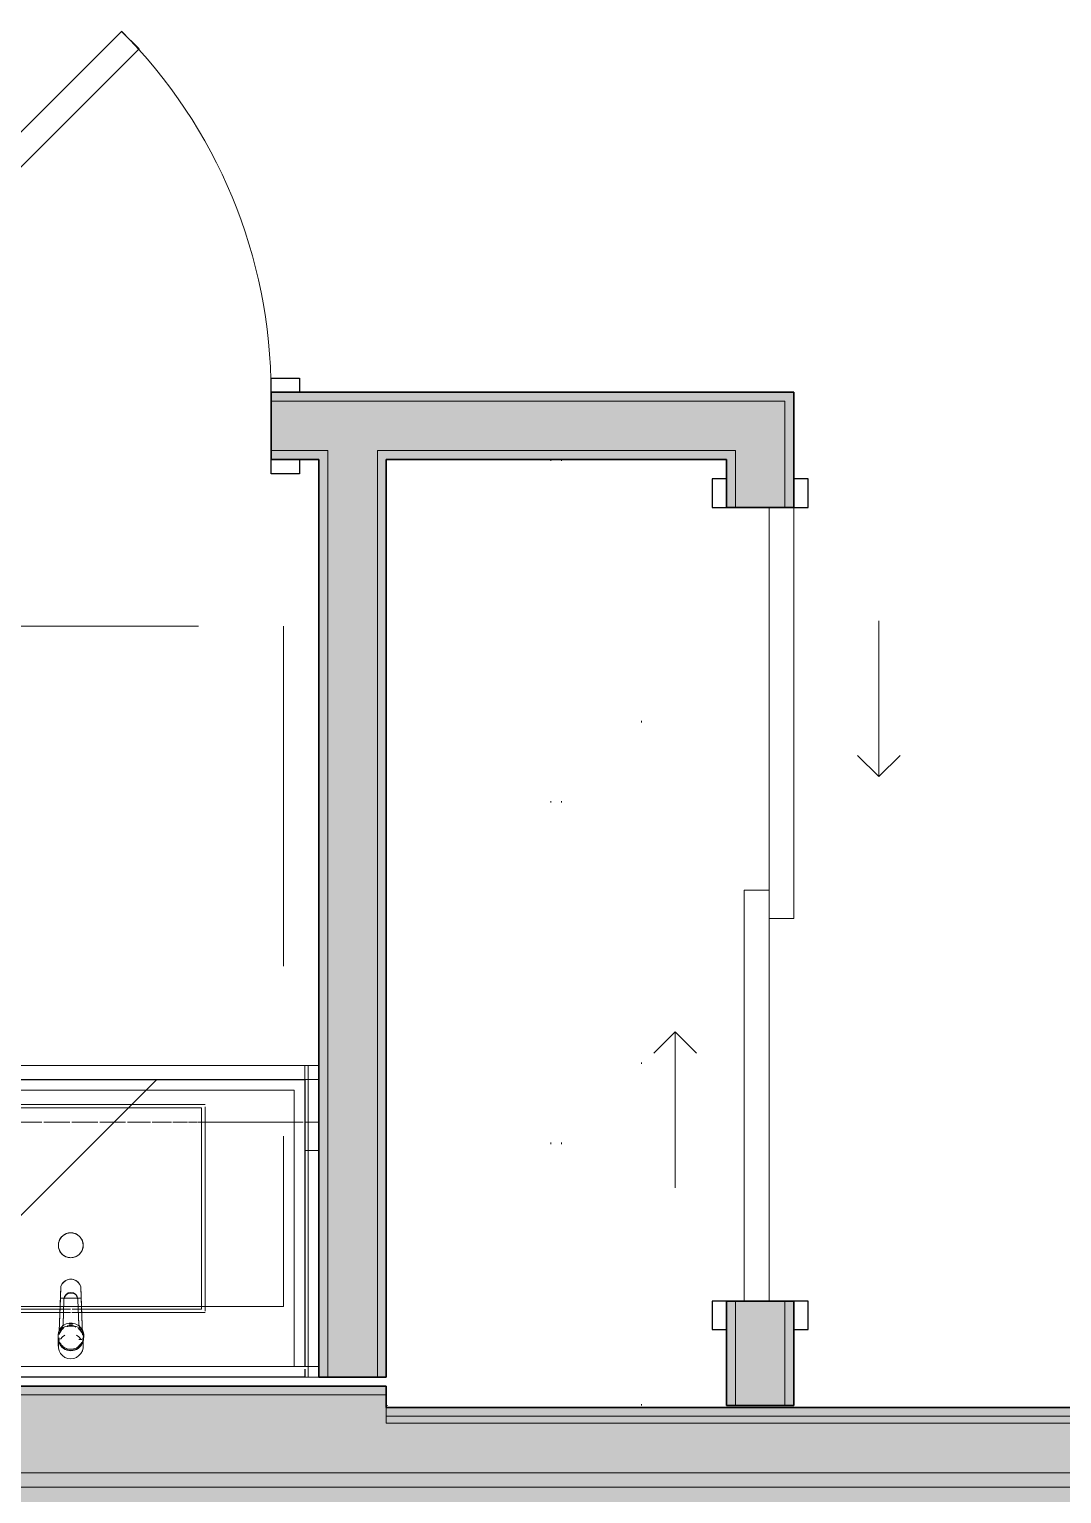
# Model space of a CAD drawing. Header units: inches. Extents: x 6 to 8416, y -388 to 6104.
# Drawn here: x 7740.7 to 7813.6, y 828.8 to 932.2 of the extents above; entities that cross this region are included whole.
import ezdxf

# ---------------------------------------------------------------- set-up
doc = ezdxf.new("R2010")
doc.units = ezdxf.units.IN
doc.header["$MEASUREMENT"] = 0
for name, pattern in [('Dash 1_16_', [48, 24, -24]), ('Dot 1_16_', [24, 0, -24]), ('Hidden 1_16_', [36, 24, -12]), ('Hidden 3_16_', [13.5, 9, -4.5])]:
    doc.linetypes.add(name, pattern=pattern)
for name, color, linetype, lineweight in [('A-DOOR', 31, 'Continuous', 18), ('A-DOOR-FRAM', 31, 'Continuous', 25), ('A-GENM', 13, 'Continuous', 18), ('A-ROOM', 32, 'Continuous', 13), ('A-WALL', 113, 'Continuous', 25), ('A-WALL-PATT', 111, 'Continuous', 35), ('I-WALL', 2, 'Continuous', 25), ('P-SANR-FIXT', 6, 'Continuous', 18), ('Q-CASE', 31, 'Continuous', 18)]:
    doc.layers.add(name, color=color, linetype=linetype, lineweight=lineweight)
pattern_1 = [(225, (3618.613, 837.06), (16.97056, -16.97056), [])]

# ---------------------------------------------------------------- blocks, each defined once
blk = doc.blocks.new('z Nested-Lav Basin-Rectangular - Rectangular-V150-LEVEL 3 - PLAN Copy 1 Copy 1')
at = {"layer": 'P-SANR-FIXT', "lineweight": 9}
for p, q in [((-9.47, 7.39), (-0.76, 7.39)), ((-9.47, 7.28), (-9.47, -7.14)), ((-0.54, 7.39), (-0.77, 7.39)), ((-0.76, 7.39), (-0.53, 7.39)), ((-0.07, 7.39), (-0.54, 7.39)), ((-0.53, 7.39), (-0.07, 7.39)), ((0.03, 7.39), (0.51, 7.39)), ((0.51, 7.39), (0.03, 7.39)), ((0.51, 7.39), (0.76, 7.39)), ((0.77, 7.39), (0.51, 7.39)), ((0.76, 7.39), (9.47, 7.39)), ((9.47, -7.14), (9.47, 7.28)), ((-9.22, -7.05), (-9.22, 7.14)), ((-9.22, 7.14), (-0.75, 7.14)), ((-0.76, 7.14), (-0.53, 7.14)), ((-0.75, 7.14), (-0.53, 7.14)), ((-0.53, 7.14), (-0.11, 7.14)), ((-0.53, 7.14), (-0.11, 7.14)), ((0.03, 7.14), (0.5, 7.14)), ((0.03, 7.14), (0.5, 7.14)), ((0.5, 7.14), (0.75, 7.14)), ((0.5, 7.14), (0.76, 7.14)), ((0.75, 7.14), (9.22, 7.14)), ((9.22, 7.14), (9.22, -7.05)), ((9.22, -7.05), (-9.22, -7.05)), ((4, -7.05), (2.05, -7.05)), ((9.47, -7.3), (-9.47, -7.3)), ((9.23, -7.3), (9.47, -7.3))]:
    blk.add_line(p, q, dxfattribs=at)
at = {"layer": 'P-SANR-FIXT', "lineweight": 9, "flags": 128}
for points in [[(-0.77, 7.39), (-2.11, 7.39), (-4.11, 7.39), (-5.9, 7.39), (-7.4, 7.39), (-8.53, 7.39), (-9.23, 7.39), (-9.47, 7.39)], [(4.11, 7.39), (2.11, 7.39), (0.77, 7.39)], [(9.47, 7.39), (9.23, 7.39), (8.53, 7.39), (7.4, 7.39), (5.9, 7.39), (4.11, 7.39)], [(-9.22, 7.14), (-8.99, 7.14), (-8.31, 7.14), (-7.21, 7.14), (-5.75, 7.14), (-4, 7.14), (-2.05, 7.14), (-0.76, 7.14)], [(0.76, 7.14), (2.05, 7.14), (4, 7.14), (5.75, 7.14), (7.21, 7.14), (8.31, 7.14), (8.99, 7.14), (9.22, 7.14)], [(2.05, -7.05), (0, -7.05), (-2.05, -7.05), (-4, -7.05), (-5.75, -7.05), (-7.21, -7.05), (-8.31, -7.05), (-8.99, -7.05), (-9.22, -7.05)], [(7.21, -7.05), (5.75, -7.05), (4, -7.05)], [(9.22, -7.05), (8.99, -7.05), (8.31, -7.05), (7.21, -7.05)], [(-9.47, -7.3), (-9.23, -7.3), (-8.53, -7.3), (-7.4, -7.3), (-5.9, -7.3), (-4.11, -7.3), (-2.11, -7.3), (0, -7.3), (2.11, -7.3)], [(2.11, -7.3), (4.11, -7.3), (5.9, -7.3), (7.4, -7.3), (8.53, -7.3), (9.23, -7.3)]]:
    blk.add_lwpolyline(points, dxfattribs=at)
at = {"layer": 'P-SANR-FIXT'}
blk.add_circle((0, 2.64), 0.875, dxfattribs=at)
at = {"layer": 'P-SANR-FIXT', "lineweight": 9}
for points in [[(-0.88, 2.64), (-0.88, 2.74), (-0.84, 2.94), (-0.68, 3.21), (-0.45, 3.41), (-0.15, 3.52), (0.16, 3.52), (0.45, 3.41), (0.68, 3.21), (0.84, 2.94), (0.87, 2.74), (0.87, 2.64)], [(-0.67, 3.2), (-0.74, 3.12), (-0.79, 3.03), (-0.82, 2.94)], [(-0.44, 3.39), (-0.53, 3.34), (-0.6, 3.28), (-0.67, 3.2)], [(-0.15, 3.5), (-0.25, 3.48), (-0.35, 3.45), (-0.44, 3.39)], [(0.15, 3.5), (0.05, 3.52), (-0.05, 3.52), (-0.15, 3.5)], [(0.44, 3.39), (0.35, 3.45), (0.25, 3.48), (0.15, 3.5)], [(0.67, 3.2), (0.61, 3.28), (0.53, 3.34), (0.44, 3.39)], [(0.82, 2.94), (0.79, 3.03), (0.74, 3.12), (0.67, 3.2)], [(-0.88, 2.64), (-0.88, 2.53), (-0.86, 2.43), (-0.82, 2.34)], [(0.87, 2.64), (0.87, 2.53), (0.84, 2.33), (0.68, 2.06), (0.45, 1.86), (0.16, 1.76), (-0.15, 1.76), (-0.45, 1.86), (-0.68, 2.06), (-0.84, 2.33), (-0.88, 2.53), (-0.88, 2.64)], [(-0.82, 2.94), (-0.86, 2.84), (-0.88, 2.74), (-0.88, 2.64)], [(-0.82, 2.34), (-0.79, 2.24), (-0.74, 2.15), (-0.67, 2.07)], [(-0.67, 2.07), (-0.6, 2), (-0.53, 1.93), (-0.44, 1.88)], [(0.44, 1.88), (0.53, 1.93), (0.61, 2), (0.67, 2.07)], [(0.67, 2.07), (0.74, 2.15), (0.79, 2.24), (0.82, 2.34)], [(0.87, 2.64), (0.87, 2.74), (0.86, 2.84), (0.82, 2.94)], [(0.82, 2.34), (0.86, 2.43), (0.87, 2.53), (0.87, 2.64)], [(-0.44, 1.88), (-0.35, 1.83), (-0.25, 1.79), (-0.15, 1.77)], [(-0.15, 1.77), (-0.05, 1.76), (0.05, 1.76), (0.15, 1.77)], [(0.15, 1.77), (0.25, 1.79), (0.35, 1.83), (0.44, 1.88)]]:
    blk.add_open_spline(points, degree=3, dxfattribs=at)
blk = doc.blocks.new('z Nested-Faucet-BA-Sngl Handle - Faucet-V146-LEVEL 3 - PLAN Copy 1 Copy 1')
at = {"layer": 'P-SANR-FIXT'}
for p, q in [((-0.89, 1.2), (-0.9, 1.06)), ((-0.9, 1.06), (-0.9, 0.91)), ((-0.9, 1.06), (-0.9, 0.99)), ((-0.88, 1.63), (-0.88, 1.07)), ((-0.84, 1.3), (-0.84, 1.15)), ((-0.84, 1.15), (-0.84, 1.06)), ((-0.84, 1.06), (-0.83, 1.06)), ((-0.83, 1.06), (-0.84, 1.06)), ((-0.77, 1.15), (-0.57, 1.15)), ((-0.59, 1.72), (-0.73, 1.57)), ((0.58, 0.97), (0.72, 1.13)), ((0.84, 1.23), (0.83, 1.15)), ((0.83, 1.03), (0.83, 1.21)), ((0.84, 1.23), (0.85, 1.23)), ((0.85, 1.23), (0.84, 1.23)), ((0.85, 1.3), (0.85, 1.23)), ((0.85, 1.23), (0.85, 1.3)), ((0.88, 1.07), (0.88, 1.63)), ((0.9, 1.06), (0.89, 1.2)), ((0.9, 0.91), (0.9, 1.06)), ((0.9, 0.99), (0.9, 1.06)), ((-0.91, 0.85), (-0.91, 0.81)), ((-0.82, 0.81), (-0.7, -2.58)), ((-0.73, -1.77), (-0.82, 0.81)), ((-0.57, 0.13), (-0.5, -1.66)), ((-0.57, 0.09), (-0.57, 0.13)), ((-0.5, -1.66), (-0.57, 0.09)), ((-0.12, 0.06), (-0.12, 0.02)), ((-0.12, 0.02), (-0.11, 0.02)), ((-0.12, 0.02), (-0.11, 0.02)), ((-0.11, 0.02), (-0.1, 0.02)), ((-0.11, 0.02), (-0.1, 0.02)), ((-0.1, 0.02), (-0.08, 0.02)), ((-0.1, 0.02), (-0.08, 0.02)), ((-0.08, 0.02), (-0.06, 0.02)), ((-0.08, 0.02), (-0.06, 0.02)), ((-0.06, 0.02), (-0.03, 0.02)), ((-0.06, 0.02), (-0.03, 0.02)), ((-0.03, 0.02), (0, 0.02)), ((-0.03, 0.02), (0, 0.02)), ((0, 0.02), (0.03, 0.02)), ((0, 0.02), (0.03, 0.02)), ((0.03, 0.02), (0.06, 0.02)), ((0.03, 0.02), (0.06, 0.02)), ((0.06, 0.02), (0.08, 0.02)), ((0.06, 0.02), (0.08, 0.02)), ((0.08, 0.02), (0.1, 0.02)), ((0.08, 0.02), (0.1, 0.02)), ((0.1, 0.02), (0.11, 0.02)), ((0.1, 0.02), (0.11, 0.02)), ((0.11, 0.02), (0.12, 0.02)), ((0.11, 0.02), (0.12, 0.02)), ((0.12, 0.02), (0.12, 0.06)), ((0.41, 0.84), (0.58, 0.97)), ((0.48, -1.66), (0.54, 0.12)), ((0.54, 0.08), (0.48, -1.66)), ((0.54, 0.08), (0.54, 0.12)), ((0.61, 0.23), (0.61, 0.27)), ((0.7, -2.59), (0.81, 0.59)), ((0.81, 0.59), (0.73, -1.77)), ((0.89, 0.93), (0.89, 0.97)), ((-0.7, -2.58), (-0.73, -1.77)), ((-0.73, -1.77), (0.73, -1.77)), ((0.73, -1.77), (0.7, -2.59)), ((-0.63, -2.74), (-0.7, -2.58)), ((-0.53, -2.87), (-0.63, -2.74)), ((0.63, -2.75), (0.53, -2.88)), ((0.7, -2.59), (0.63, -2.75))]:
    blk.add_line(p, q, dxfattribs=at)
at = {"layer": 'P-SANR-FIXT', "flags": 128}
for points in [[(0, 2.51), (-0.21, 2.49), (-0.41, 2.41), (-0.58, 2.29), (-0.72, 2.13), (-0.82, 1.94), (-0.87, 1.73), (-0.87, 1.52), (-0.83, 1.34)], [(0.83, 1.34), (0.87, 1.52), (0.87, 1.73), (0.82, 1.94), (0.72, 2.13), (0.58, 2.29), (0.41, 2.41), (0.21, 2.49), (0, 2.51)], [(-0.74, 0.38), (-0.84, 0.57), (-0.9, 0.79), (-0.9, 1.02), (-0.85, 1.24), (-0.75, 1.44), (-0.6, 1.61), (-0.42, 1.74), (-0.22, 1.82), (0, 1.84)], [(-0.73, 1.57), (-0.83, 1.39), (-0.89, 1.2)], [(-0.72, 1.13), (-0.58, 0.97), (-0.41, 0.84)], [(0, 1.93), (-0.21, 1.9), (-0.41, 1.83), (-0.59, 1.72)], [(0.89, 1.2), (0.83, 1.39), (0.73, 1.57), (0.59, 1.72), (0.41, 1.83), (0.21, 1.9), (0, 1.93)], [(0, 1.84), (0.22, 1.82), (0.42, 1.74), (0.6, 1.61), (0.75, 1.44), (0.85, 1.24), (0.9, 1.02), (0.9, 0.79), (0.84, 0.57), (0.74, 0.38)], [(0, 0.19), (-0.38, 0.24), (-0.74, 0.38)], [(0.74, 0.38), (0.38, 0.24), (0, 0.19)], [(-0.7, -2.58), (-0.62, -2.75), (-0.51, -2.9), (-0.36, -3.01), (-0.19, -3.08), (0, -3.1), (0.18, -3.08), (0.35, -3.01), (0.5, -2.9), (0.62, -2.76), (0.7, -2.59)], [(0.53, -2.88), (0.4, -2.99), (0.25, -3.06), (0.08, -3.1), (-0.09, -3.1), (-0.25, -3.06), (-0.4, -2.98), (-0.53, -2.87)]]:
    blk.add_lwpolyline(points, dxfattribs=at)
at = {"layer": 'P-SANR-FIXT'}
for centre, major_axis, ratio, start_param, end_param in [((0.25, 0.85), (1.17, 0), 0.981627, 2.665692, 3.178986), ((0, 1.07), (0.878, 0), 0.992546, 1.570796, 2.827433), ((0, 1.07), (-0.878, 0), 0.992546, 4.712389, 5.969026), ((0.01, 0.97), (0.888, 0), 0.981627, 0.933909, 2.665692), ((0.01, 0.93), (0.888, 0), 0.981627, 2.170897, 2.418294), ((0, 1.07), (0.878, 0), 0.992546, 0.314159, 1.570796), ((0, 1.07), (0.878, 0), 0.992546, 0.314159, 1.570796), ((0.01, 0.98), (0.879, 0), 0.981627, 0.042013, 0.933909), ((0.01, 0.94), (0.879, 0), 0.981627, 0.710935, 0.933909), ((0.01, 0.94), (0.879, 0), 0.981627, 0.487961, 0.710935), ((0, 1.07), (0.878, 0), 0.992546, 6.230844, 6.449596), ((0.25, 0.81), (1.17, 0), 0.981627, 2.964137, 3.178986), ((-0.32, 0.83), (0.591, 0), 0.981627, 3.178986, 3.714688), ((-0.32, 0.79), (0.591, 0), 0.981627, 3.178986, 3.714688), ((0, 1.06), (0.904, 0), 0.992546, 3.217646, 3.715894), ((0.57, 1.39), (1.65, 0), 0.981627, 3.714688, 3.860385), ((0.57, 1.35), (1.65, 0), 0.981627, 3.714688, 3.787537), ((0, 1.07), (0.878, 0), 0.992546, 3.551058, 4.075712), ((0, 1.07), (0.878, 0), 0.992546, 3.551058, 4.075712), ((0.57, 1.35), (1.65, 0), 0.981627, 3.787537, 3.860385), ((0, 1.06), (0.904, 0), 0.992546, 3.750335, 4.060308), ((0, 0.89), (0.904, 0), 0.992546, 3.752746, 4.180072), ((-1.05, 0), (0.5, 0), 0.981627, 0.402972, 0.718792), ((-1.05, -0.04), (0.5, 0), 0.981627, 0.258592, 0.718792), ((-1.05, 0), (0.5, 0), 0.981627, 0.258592, 0.402972), ((0, 0.89), (0.904, 0), 0.992546, 4.232568, 4.712389), ((0, 1.07), (0.878, 0), 0.992546, 4.304525, 4.702797), ((0, 1.07), (0.878, 0), 0.992546, 4.304525, 4.702797), ((0, 1.06), (0.904, 0), 0.992546, 4.44211, 4.712389), ((0, 1.06), (-0.904, 0), 0.992546, 1.570796, 1.844377), ((0, 0.89), (0.904, 0), 0.992546, 4.712389, 5.19221), ((0, 1.07), (0.878, 0), 0.992546, 4.721981, 5.021918), ((0, 1.07), (0.878, 0), 0.992546, 4.721981, 5.021918), ((0, 1.06), (0.904, 0), 0.992546, 5.210637, 5.708884), ((0, 0.89), (0.904, 0), 0.992546, 5.234976, 5.672032), ((0, 1.07), (0.878, 0), 0.992546, 5.340708, 5.969026), ((0, 1.07), (0.878, 0), 0.992546, 5.340708, 5.969026), ((1.19, -0.13), (0.689, 0), 0.981627, 2.584339, 2.826182), ((1.19, -0.09), (0.689, 0), 0.981627, 2.708663, 2.826182), ((1.19, -0.09), (0.689, 0), 0.981627, 2.584339, 2.708663), ((0.06, 0.86), (0.817, 0), 0.981627, 5.452534, 5.996826), ((0.06, 0.82), (0.817, 0), 0.981627, 5.452534, 5.633965), ((0.06, 0.82), (0.817, 0), 0.981627, 5.633965, 5.815395), ((0, 1.06), (0.904, 0), 0.992546, 5.760739, 5.987105), ((0.06, 0.82), (0.817, 0), 0.981627, 5.815395, 5.996826), ((-0.31, 0.97), (1.2, 0), 0.981627, 5.996826, 6.325199), ((-0.31, 0.93), (1.2, 0), 0.981627, 5.996826, 6.161012), ((-0.31, 0.93), (-1.2, 0), 0.981627, 3.01942, 3.141593), ((-0.31, 0.93), (1.2, 0), 0.981627, 0, 0.042013), ((-0.01, -1.65), (0.488, 0), 0.981627, 3.17816, 6.248991), ((-0.01, -1.69), (0.488, 0), 0.981627, 3.17816, 6.248991)]:
    blk.add_ellipse(centre, major_axis=major_axis, ratio=ratio, start_param=start_param, end_param=end_param, dxfattribs=at)
for points in [[(-0.12, 0.06), (-0.12, 0.06), (-0.12, 0.06), (-0.12, 0.06)], [(-0.11, 0.06), (-0.11, 0.06), (-0.11, 0.06), (-0.11, 0.06), (-0.12, 0.06)], [(-0.12, 0.06), (-0.11, 0.06), (-0.11, 0.05), (-0.11, 0.05)], [(-0.12, 0.06), (-0.12, 0.06), (-0.12, 0.06), (-0.12, 0.06)], [(-0.09, 0.07), (-0.1, 0.07), (-0.1, 0.07), (-0.11, 0.06)], [(-0.11, 0.05), (-0.1, 0.05), (-0.1, 0.05), (-0.09, 0.05)], [(-0.07, 0.07), (-0.08, 0.07), (-0.09, 0.07), (-0.09, 0.07)], [(-0.09, 0.05), (-0.09, 0.05), (-0.08, 0.05), (-0.07, 0.04)], [(-0.05, 0.07), (-0.06, 0.07), (-0.07, 0.07), (-0.07, 0.07)], [(-0.07, 0.04), (-0.07, 0.04), (-0.06, 0.04), (-0.05, 0.04)], [(-0.03, 0.07), (-0.04, 0.07), (-0.04, 0.07), (-0.05, 0.07)], [(-0.05, 0.04), (-0.05, 0.04), (-0.04, 0.04), (-0.03, 0.04), (-0.03, 0.04)], [(0, 0.07), (-0.01, 0.07), (-0.02, 0.07), (-0.03, 0.07)], [(-0.03, 0.04), (-0.02, 0.04), (-0.01, 0.04), (0, 0.04)], [(0.03, 0.07), (0.02, 0.07), (0.01, 0.07), (0, 0.07)], [(0, 0.04), (0.01, 0.04), (0.02, 0.04), (0.03, 0.04)], [(0.05, 0.07), (0.05, 0.07), (0.04, 0.07), (0.03, 0.07), (0.03, 0.07)], [(0.03, 0.04), (0.04, 0.04), (0.04, 0.04), (0.05, 0.04)], [(0.07, 0.07), (0.07, 0.07), (0.06, 0.07), (0.05, 0.07)], [(0.05, 0.04), (0.06, 0.04), (0.07, 0.04), (0.07, 0.04)], [(0.09, 0.07), (0.09, 0.07), (0.08, 0.07), (0.07, 0.07)], [(0.07, 0.04), (0.08, 0.05), (0.09, 0.05), (0.09, 0.05)], [(0.11, 0.06), (0.1, 0.07), (0.1, 0.07), (0.09, 0.07)], [(0.09, 0.05), (0.1, 0.05), (0.1, 0.05), (0.11, 0.05)], [(0.11, 0.05), (0.11, 0.05), (0.11, 0.05), (0.11, 0.06), (0.12, 0.06)], [(0.12, 0.06), (0.11, 0.06), (0.11, 0.06), (0.11, 0.06)], [(0.12, 0.06), (0.12, 0.06), (0.12, 0.06), (0.12, 0.06)], [(0.12, 0.06), (0.12, 0.06), (0.12, 0.06), (0.12, 0.06)]]:
    blk.add_open_spline(points, degree=3, dxfattribs=at)
blk = doc.blocks.new('z Nested-Clearance-Plumbing-AM - Clearance-1978450-LEVEL 3 - PLAN Copy 1 Copy 1')
at = {"layer": 'A-GENM', "linetype": 'Hidden 1_16_', "lineweight": 9}
for p, q in [((-15, -48), (-15, 0)), ((-15, 0), (-0.75, 0)), ((-0.75, 0), (-0.52, 0)), ((-0.52, 0), (0.49, 0)), ((0.49, 0), (0.75, 0)), ((0.75, 0), (15, 0)), ((15, 0), (15, -48)), ((15, -48), (-15, -48))]:
    blk.add_line(p, q, dxfattribs=at)
blk = doc.blocks.new('Unit-Single-Flush-ICC ADA-AM - 36_ x 84_-NR _U-BA _ BATH_-V125-LEVEL 3 - PLAN Copy 1 Copy 1')
at = {"layer": 'A-DOOR'}
for p, q in [((16.76, -1.14), (-8.69, -26.59)), ((16.76, -1.14), (18, -2.38)), ((18, -2.38), (-7.46, -27.83)), ((-8.69, -26.59), (-7.46, -27.83))]:
    blk.add_line(p, q, dxfattribs=at)
at = {"layer": 'A-DOOR', "lineweight": 9}
blk.add_arc((18, -2.38), 36, 180, 225, dxfattribs=at)
at = {"layer": 'A-DOOR-FRAM'}
for p, q in [((-20, 2.38), (-20, 3.38)), ((-20, 3.38), (-18, 3.38)), ((-18, 3.38), (-18, 2.38)), ((18, 2.38), (18, 3.38)), ((18, 3.38), (20, 3.38)), ((20, 3.38), (20, 2.38)), ((-18, 2.38), (-20, 2.38)), ((20, 2.38), (18, 2.38)), ((-20, -2.38), (-18, -2.38)), ((-20, -3.37), (-20, -2.38)), ((-18, -2.38), (-18, -3.37)), ((18, -2.38), (20, -2.38)), ((18, -3.37), (18, -2.38)), ((20, -2.38), (20, -3.37)), ((-18, -3.37), (-20, -3.37)), ((20, -3.37), (18, -3.37))]:
    blk.add_line(p, q, dxfattribs=at)
at = {"layer": 'A-DOOR-FRAM', "lineweight": 18}
for p, q in [((-20, 3.38), (-18, 3.38)), ((-20, 3.38), (-20, 2.38)), ((-18, 3.38), (-18, 2.38)), ((18, 3.38), (20, 3.38)), ((18, 3.38), (18, 2.38)), ((20, 3.38), (20, 2.38)), ((-18, 2.38), (-20, 2.38)), ((20, 2.38), (18, 2.38)), ((-20, -3.37), (-20, -2.38)), ((-20, -2.38), (-18, -2.38)), ((-18, -3.37), (-18, -2.38)), ((18, -3.37), (18, -2.38)), ((18, -2.38), (20, -2.38)), ((20, -3.37), (20, -2.38)), ((-18, -3.37), (-20, -3.37)), ((20, -3.37), (18, -3.37))]:
    blk.add_line(p, q, dxfattribs=at)
blk = doc.blocks.new('CW Closet Shelf-AM - CW Closet Shelf-AM-5476564-LEVEL 3 - PLAN Copy 1 Copy 1')
at = {"layer": 'Q-CASE', "linetype": 'Dot 1_16_', "lineweight": 9}
for p, q in [((34.11, 42), (-32.64, 42)), ((-32.64, 42), (-32.64, 24)), ((34.11, 24), (34.11, 42)), ((-32.64, 36.37), (34.11, 36.37)), ((-32.64, 35.62), (34.11, 35.62)), ((-32.64, 24), (34.11, 24))]:
    blk.add_line(p, q, dxfattribs=at)
blk = doc.blocks.new('GM BA Vanity-Single - Lav Cab _ Apron-ICC ADA-AM - 33_ Sink Cab_End Panel - Forward-V179-LEVEL 3 - PLAN Copy 1 Copy 1')
at = {"layer": 'A-GENM'}
for p, q in [((0.75, 0), (0, 0)), ((0, 0), (0, -16)), ((0, -0.75), (0, 0)), ((0, 0), (0.75, 0)), ((35.25, 0), (0, 0)), ((0, 0), (0, -0.75)), ((0, -0.75), (0, 0)), ((0, 0), (0.75, 0)), ((0.75, 0), (0, 0)), ((0, 0), (0, -0.75)), ((0, 0), (0.75, 0)), ((0, -0.75), (0, 0)), ((0, -16), (0, -0.75)), ((0, -0.75), (35.25, -0.75)), ((0.75, -0.75), (0, -0.75)), ((0, -0.75), (0, -16)), ((0, -16), (0, -0.75)), ((0.75, -16), (0.75, 0)), ((0.75, 0), (0.75, -0.75)), ((0.75, 0), (35.25, 0)), ((35.25, 0), (0.75, 0)), ((0.75, 0), (35.25, 0)), ((0.75, -0.75), (0.75, -16)), ((35.25, -0.75), (0.75, -0.75)), ((35.25, -0.75), (35.25, 0)), ((35.25, 0), (35.25, -0.75)), ((35.25, -0.75), (35.25, 0)), ((35.25, 0), (35.25, -0.75)), ((35.25, -22), (35.25, -0.75)), ((35.25, -0.75), (35.25, -1.66)), ((35.25, -2.6), (35.25, -22)), ((8.28, -4.81), (16.75, -4.81)), ((8.28, -19), (8.28, -4.81)), ((16.75, -4.81), (8.28, -4.81)), ((8.28, -4.81), (8.28, -19)), ((16.75, -4.81), (16.97, -4.81)), ((16.97, -4.81), (16.75, -4.81)), ((16.97, -4.81), (17.39, -4.81)), ((17.39, -4.81), (16.97, -4.81)), ((17.53, -4.81), (18, -4.81)), ((18, -4.81), (17.53, -4.81)), ((18, -4.81), (18.25, -4.81)), ((18.25, -4.81), (18, -4.81)), ((18.25, -4.81), (26.72, -4.81)), ((26.72, -4.81), (18.25, -4.81)), ((26.72, -4.81), (26.72, -19)), ((26.72, -19), (26.72, -4.81)), ((0, -16), (0, -22)), ((0, -22), (0, -16)), ((0, -16), (0, -22)), ((0, -22), (0, -16)), ((0.75, -22), (0.75, -16)), ((0.75, -16), (0.75, -22)), ((26.72, -19), (8.28, -19)), ((8.28, -19), (26.72, -19)), ((0, -22), (0.75, -22)), ((0.75, -22), (0, -22)), ((0, -22), (0.75, -22)), ((0.75, -22), (0, -22)), ((0.75, -22), (1, -22)), ((1, -22), (0.75, -22)), ((1, -22), (35.25, -22)), ((35.25, -22), (1, -22))]:
    blk.add_line(p, q, dxfattribs=at)
blk = doc.blocks.new('GM Outlet Zone-AM - GM Outlet Zone-AM-V181-LEVEL 3 - PLAN Copy 1 Copy 1')
at = {"layer": 'A-GENM', "linetype": 'Dash 1_16_', "lineweight": 9}
for p, q in [((-3, 0), (3, 0)), ((3, 0), (-3, 0)), ((-3, -0.75), (-3, 0)), ((-3, 0), (-3, -1)), ((-3, -1), (-3, -0.75)), ((-3, -1), (3, -1)), ((3, -1), (-3, -1)), ((3, 0), (3, -0.75)), ((3, 0), (3, -1)), ((3, -0.75), (3, -1))]:
    blk.add_line(p, q, dxfattribs=at)
blk = doc.blocks.new('Unit-Double-Sliding-Flush-ICC ADA-AM - 56_ x 84_-FG-NR __U-S2 _ SLIDING CLOSET_-5466156-LEVEL 3 - PLAN Copy 1 Copy 1')
at = {"layer": 'A-DOOR', "lineweight": 9}
for p, q in [((-10.5, 14.875), (-9, 13.375)), ((-20, 13.375), (-9, 13.375)), ((-9, 13.375), (-10.5, 11.875)), ((1, 7.375), (-28, 7.375)), ((-28, 7.375), (-28, 5.625)), ((1, 7.375), (1, 5.625)), ((-28, 5.625), (-1, 5.625)), ((-1, 5.625), (1, 5.625)), ((1, 5.625), (-1, 5.625)), ((-1, 3.875), (-1, 5.625)), ((28, 5.625), (1, 5.625)), ((28, 3.875), (28, 5.625)), ((-1, 3.875), (28, 3.875)), ((9, -1), (10.5, 0.5)), ((10.5, -2.5), (9, -1)), ((20, -1), (9, -1))]:
    blk.add_line(p, q, dxfattribs=at)
at = {"layer": 'A-DOOR'}
for p, q in [((1, 7.375), (-28, 7.375)), ((-28, 7.375), (-28, 5.625)), ((1, 5.625), (1, 7.375)), ((-28, 5.625), (1, 5.625)), ((28, 5.625), (-1, 5.625)), ((-1, 5.625), (-1, 3.875)), ((28, 3.875), (28, 5.625)), ((-1, 3.875), (28, 3.875))]:
    blk.add_line(p, q, dxfattribs=at)
at = {"layer": 'A-DOOR-FRAM'}
for p, q in [((-28, 8.375), (-30, 8.375)), ((-30, 8.375), (-30, 7.375)), ((-28, 7.375), (-28, 8.375)), ((30, 8.375), (28, 8.375)), ((28, 8.375), (28, 7.375)), ((30, 7.375), (30, 8.375)), ((-30, 7.375), (-28, 7.375)), ((28, 7.375), (30, 7.375)), ((-28, 2.625), (-30, 2.625)), ((-30, 2.625), (-30, 1.625)), ((-28, 1.625), (-28, 2.625)), ((30, 2.625), (28, 2.625)), ((28, 2.625), (28, 1.625)), ((30, 1.625), (30, 2.625)), ((-30, 1.625), (-28, 1.625)), ((28, 1.625), (30, 1.625))]:
    blk.add_line(p, q, dxfattribs=at)
at = {"layer": 'A-DOOR-FRAM', "lineweight": 18}
for p, q in [((-28, 8.375), (-30, 8.375)), ((-30, 8.375), (-30, 7.375)), ((-28, 8.375), (-28, 7.375)), ((30, 8.375), (28, 8.375)), ((28, 8.375), (28, 7.375)), ((30, 8.375), (30, 7.375)), ((-30, 7.375), (-28, 7.375)), ((28, 7.375), (30, 7.375)), ((-28, 2.625), (-30, 2.625)), ((-30, 2.625), (-30, 1.625)), ((-28, 2.625), (-28, 1.625)), ((30, 2.625), (28, 2.625)), ((28, 2.625), (28, 1.625)), ((30, 2.625), (30, 1.625)), ((-30, 1.625), (-28, 1.625)), ((28, 1.625), (30, 1.625))]:
    blk.add_line(p, q, dxfattribs=at)
blk = doc.blocks.new('CW BA Var LW - Double Doors _ Apron - AM - W x H x 21_ D - 5 1_2_ Apron-V1304-LEVEL 3 - PLAN Copy 1 Copy 1')
at = {"layer": 'Q-CASE', "lineweight": 9}
h = blk.add_hatch(dxfattribs=at)
h.set_pattern_fill('FP_100', color=256, style=0, pattern_type=2)
h.set_pattern_definition(pattern_1)
h.paths.add_polyline_path([(17.99, 0), (-14.26, 0), (-14.26, -21), (18.74, -21), (18.74, 0)])
h.paths.add_polyline_path([(17.99, -0.75), (17.99, -20.25), (-13.51, -20.25), (-13.51, -0.75), (12.51, -0.75)])
h = blk.add_hatch(dxfattribs=at)
h.set_pattern_fill('FP_100', color=256, style=0, pattern_type=2)
h.set_pattern_definition(pattern_1)
h.paths.add_polyline_path([(3.07, -0.75), (-13.51, -0.75), (-13.51, -20.25), (17.99, -20.25), (17.99, -0.75), (3.12, -0.75)])
for p, q in [((-14.26, 0), (-14.26, -0.58)), ((-14.26, -0.58), (-14.26, 0)), ((-14.26, 0), (18.74, 0)), ((18.74, 0), (-14.26, 0)), ((18.74, 0), (18.74, -0.71)), ((18.74, -0.71), (18.74, 0)), ((-14.26, 0), (-14.26, -0.58)), ((-14.26, -0.58), (-14.26, 0)), ((-14.26, 0), (18.74, 0)), ((18.74, 0), (-14.26, 0)), ((-14.26, -0.75), (-14.26, -16)), ((-14.26, -16), (-14.26, -0.75)), ((-14.26, -0.75), (-14.26, -16)), ((-14.26, -16), (-14.26, -0.75)), ((-13.51, -0.75), (17.99, -0.75)), ((-13.51, -20.25), (-13.51, -0.75)), ((17.99, -0.75), (-13.51, -0.75)), ((-13.51, -0.75), (-13.51, -20.25)), ((17.99, -0.75), (17.99, -1.66)), ((17.99, -1.57), (17.99, -0.75)), ((18.74, 0), (18.74, -0.71)), ((18.74, -0.71), (18.74, 0)), ((18.74, -0.75), (18.74, -1.66)), ((18.74, -1.57), (18.74, -0.75)), ((18.74, -0.75), (18.74, -1.57)), ((18.74, -1.57), (18.74, -0.75)), ((17.99, -2.6), (17.99, -20.25)), ((17.99, -20.25), (17.99, -2.69)), ((18.74, -2.6), (18.74, -21)), ((18.74, -21), (18.74, -2.69)), ((18.74, -2.69), (18.74, -18)), ((18.74, -18), (18.74, -2.69)), ((-14.26, -16), (-14.26, -21)), ((-14.26, -21), (-14.26, -16)), ((-14.26, -16), (-14.26, -18)), ((-14.26, -18), (-14.26, -16)), ((-7.21, -18), (-14.15, -18)), ((-7.21, -18), (-14.15, -18)), ((-6.98, -18), (-7.21, -18)), ((-6.98, -18), (-7.21, -18)), ((-6.75, -18), (-6.96, -18)), ((-6.75, -18), (-6.96, -18)), ((-6.07, -18), (-6.7, -18)), ((-6.07, -18), (-6.7, -18)), ((-4.97, -18), (-5.99, -18)), ((-4.97, -18), (-5.99, -18)), ((-3.51, -18), (-4.87, -18)), ((-3.51, -18), (-4.87, -18)), ((-1.76, -18), (-3.39, -18)), ((-1.76, -18), (-3.39, -18)), ((0.19, -18), (-1.62, -18)), ((0.19, -18), (-1.62, -18)), ((2.16, -18), (0.34, -18)), ((2.16, -18), (0.34, -18)), ((4.14, -18), (2.31, -18)), ((4.14, -18), (2.31, -18)), ((6.1, -18), (4.29, -18)), ((6.1, -18), (4.29, -18)), ((7.86, -18), (6.24, -18)), ((7.86, -18), (6.24, -18)), ((9.34, -18), (7.99, -18)), ((9.34, -18), (7.99, -18)), ((10.47, -18), (9.45, -18)), ((10.47, -18), (9.45, -18)), ((11.18, -18), (10.54, -18)), ((11.18, -18), (10.54, -18)), ((11.44, -18), (11.23, -18)), ((11.44, -18), (11.23, -18)), ((11.68, -18), (11.46, -18)), ((11.68, -18), (11.46, -18)), ((17.99, -18), (11.68, -18)), ((17.99, -18), (11.68, -18)), ((18.63, -18), (18, -18)), ((18.63, -18), (18, -18)), ((17.99, -20.25), (-13.51, -20.25)), ((-13.51, -20.25), (17.99, -20.25)), ((18.74, -21), (-14.26, -21)), ((18.74, -21), (-14.26, -21)), ((-14.26, -21), (18.74, -21))]:
    blk.add_line(p, q, dxfattribs=at)
at = {"layer": 'Q-CASE', "linetype": 'Hidden 3_16_', "lineweight": 9}
for p, q in [((-14.26, 0), (-14.26, -0.58)), ((-14.26, -0.58), (-14.26, 0)), ((-14.26, 0), (18.74, 0)), ((18.74, 0), (-14.26, 0)), ((18.74, 0), (18.74, -0.71)), ((18.74, -0.71), (18.74, 0)), ((-14.26, -0.75), (-14.26, -16)), ((-14.26, -16), (-14.26, -0.75)), ((-13.51, -0.75), (17.99, -0.75)), ((-13.51, -20.25), (-13.51, -0.75)), ((17.99, -0.75), (-13.51, -0.75)), ((-13.51, -0.75), (-13.51, -20.25)), ((17.99, -0.75), (17.99, -1.57)), ((17.99, -1.57), (17.99, -0.75)), ((18.74, -0.75), (18.74, -1.57)), ((18.74, -1.57), (18.74, -0.75)), ((17.99, -2.69), (17.99, -20.25)), ((17.99, -20.25), (17.99, -2.69)), ((18.74, -2.69), (18.74, -21)), ((18.74, -18), (18.74, -2.69)), ((-14.26, -16), (-14.26, -18)), ((-14.26, -21), (-14.26, -16)), ((-14.26, -18), (-14.26, -21)), ((-7.21, -18), (-14.15, -18)), ((-7.21, -18), (-14.15, -18)), ((-6.98, -18), (-7.21, -18)), ((-6.98, -18), (-7.21, -18)), ((-6.75, -18), (-6.96, -18)), ((-6.75, -18), (-6.96, -18)), ((-6.07, -18), (-6.7, -18)), ((-6.07, -18), (-6.7, -18)), ((-4.97, -18), (-5.99, -18)), ((-4.97, -18), (-5.99, -18)), ((-3.51, -18), (-4.87, -18)), ((-3.51, -18), (-4.87, -18)), ((-1.76, -18), (-3.39, -18)), ((-1.76, -18), (-3.39, -18)), ((0.19, -18), (-1.62, -18)), ((0.19, -18), (-1.62, -18)), ((2.16, -18), (0.34, -18)), ((2.16, -18), (0.34, -18)), ((4.14, -18), (2.31, -18)), ((4.14, -18), (2.31, -18)), ((6.1, -18), (4.29, -18)), ((6.1, -18), (4.29, -18)), ((7.86, -18), (6.24, -18)), ((7.86, -18), (6.24, -18)), ((9.34, -18), (7.99, -18)), ((9.34, -18), (7.99, -18)), ((10.47, -18), (9.45, -18)), ((10.47, -18), (9.45, -18)), ((11.18, -18), (10.54, -18)), ((11.18, -18), (10.54, -18)), ((11.44, -18), (11.23, -18)), ((11.44, -18), (11.23, -18)), ((11.68, -18), (11.46, -18)), ((11.68, -18), (11.46, -18)), ((17.99, -18), (11.68, -18)), ((17.99, -18), (11.68, -18)), ((18.63, -18), (18, -18)), ((18.63, -18), (18, -18)), ((18.74, -21), (18.74, -18)), ((17.99, -20.25), (-13.51, -20.25)), ((-13.51, -20.25), (17.99, -20.25)), ((18.74, -21), (-14.26, -21)), ((18.74, -21), (-14.26, -21))]:
    blk.add_line(p, q, dxfattribs=at)
at = {"layer": 'Q-CASE', "lineweight": 25}
for p, q in [((-14.26, -0.58), (-14.26, 0)), ((-14.26, 0), (18.74, 0)), ((-14.26, -16), (-14.26, -0.75)), ((18.74, 0), (18.74, -0.71)), ((18.74, -0.75), (18.74, -1.66)), ((18.74, -2.6), (18.74, -21)), ((-14.26, -21), (-14.26, -16)), ((18.74, -21), (-14.26, -21))]:
    blk.add_line(p, q, dxfattribs=at)
blk = doc.blocks.new('CW Var Filler - Toe Kick - AM - W x H x 21_ D-5699570-LEVEL 3 - PLAN Copy 1 Copy 1')
at = {"layer": 'Q-CASE', "lineweight": 9}
for p, q in [((18.49, -18), (19.24, -18)), ((19.24, -18), (19.49, -18)), ((18.49, -21), (19.24, -21)), ((18.49, -21), (19.24, -21)), ((19.24, -21), (19.49, -21)), ((19.24, -21), (19.49, -21))]:
    blk.add_line(p, q, dxfattribs=at)

msp = doc.modelspace()

# ---------------------------------------------------------------- hatches: boundary and pattern name
at = {"layer": 'A-WALL-PATT', "transparency": 33554560}
h = msp.add_hatch(color=10, dxfattribs=at)
h.paths.add_polyline_path([(7656.91533733, 905.93577679), (7691.79033733, 905.93577679), (7691.79033733, 906.56077679), (7656.91533733, 906.56077679)])
h.paths.add_polyline_path([(7716.52553685, 905.93577679), (7721.79033733, 905.93577679), (7721.79033733, 906.56077679), (7695.29033733, 906.56077679), (7695.29033733, 905.93577679)])
h.paths.add_polyline_path([(7757.79033733, 905.93577679), (7794.04033733, 905.93577679), (7794.04033733, 906.56077679), (7757.79033733, 906.56077679)])
h = msp.add_hatch(color=10, dxfattribs=at)
h.paths.add_polyline_path([(7794.04033733, 835.06077679), (7794.66533733, 835.06077679), (7794.66533733, 842.43577679), (7794.04033733, 842.43577679)])
h.paths.add_polyline_path([(7794.04033733, 898.43577679), (7794.66533733, 898.43577679), (7794.66533733, 906.56077679), (7794.04033733, 906.56077679), (7794.04033733, 905.93577679)])
at = {"layer": 'A-WALL-PATT', "lineweight": 25, "transparency": 33554560}
h = msp.add_hatch(color=10, dxfattribs=at)
h.paths.add_polyline_path([(7665.91178685, 901.81077679), (7721.79033733, 901.88231081), (7721.79033733, 902.43577679), (7657.54033733, 902.42975559), (7657.54033733, 901.81077679)])
h.paths.add_polyline_path([(7761.79033733, 901.81077679), (7761.79033733, 902.43577679), (7757.79033733, 902.43577679), (7757.79033733, 901.81077679), (7761.16533733, 901.81077679)])
h.paths.add_polyline_path([(7765.91533733, 901.81077679), (7789.91533733, 901.81077679), (7789.91533733, 902.43577679), (7765.29033733, 902.43577679), (7765.29033733, 901.81077679)])
h = msp.add_hatch(color=10, dxfattribs=at)
h.paths.add_polyline_path([(7789.91533733, 835.06077679), (7790.54033733, 835.06077679), (7790.54033733, 842.43577679), (7789.91533733, 842.43577679)])
h.paths.add_polyline_path([(7789.91533733, 898.43577679), (7790.54033733, 898.43577679), (7790.54033733, 902.43577679), (7789.91533733, 902.43577679), (7789.91533733, 901.81077679)])
msp.add_hatch(color=10, dxfattribs=at).paths.add_polyline_path([(7761.79033733, 837.06077679), (7761.79033733, 901.81077679), (7761.16533733, 901.81077679), (7761.16533733, 837.06077679)])
at = {"layer": 'A-WALL-PATT', "transparency": 33554560}
msp.add_hatch(color=10, dxfattribs=at).paths.add_polyline_path([(7765.91533733, 837.06077679), (7765.91533733, 901.81077679), (7765.29033733, 901.81077679), (7765.29033733, 837.06077679)])
at = {"layer": 'A-WALL-PATT'}
for points in [[(7765.91533733, 835.81077679), (7765.91533733, 836.43577679), (7656.29033733, 836.43577679), (7656.29033733, 835.81077679), (7750.26803685, 835.81077679)], [(7765.91533733, 834.31077679), (7797.16533733, 834.31077679), (7797.16533733, 834.93577679), (7765.91533733, 834.93577679)], [(7942.16533733, 834.31077679), (7942.16533733, 834.93577679), (7797.16533733, 834.93577679), (7797.16533733, 834.31077679), (7941.54033733, 834.31077679)], [(7797.16533733, 833.81077679), (7797.16533733, 834.31077679), (7765.91533733, 834.31077679), (7765.91533733, 833.81077679), (7784.01053685, 833.81077679)], [(7797.16533733, 833.81077679), (7942.79033733, 833.81077679), (7942.79033733, 834.31077679), (7797.16533733, 834.31077679)]]:
    msp.add_hatch(color=10, dxfattribs=at).paths.add_polyline_path(points)
at = {"layer": 'I-WALL', "transparency": 33554560}
h = msp.add_hatch(color=10, dxfattribs=at)
h.paths.add_polyline_path([(7656.91533733, 902.43577679), (7721.79033733, 902.43577679), (7721.79033733, 905.93577679), (7656.91533733, 905.93577679)])
h.paths.add_polyline_path([(7757.79033733, 902.43577679), (7790.54033733, 902.43577679), (7790.54033733, 905.93577679), (7757.79033733, 905.93577679)])
h = msp.add_hatch(color=10, dxfattribs=at)
h.paths.add_polyline_path([(7790.54033733, 835.06077679), (7794.04033733, 835.06077679), (7794.04033733, 842.43577679), (7790.54033733, 842.43577679)])
h.paths.add_polyline_path([(7790.54033733, 898.43577679), (7794.04033733, 898.43577679), (7794.04033733, 905.93577679), (7790.54033733, 905.93577679), (7790.54033733, 902.43577679)])
msp.add_hatch(color=10, dxfattribs=at).paths.add_polyline_path([(7765.29033733, 837.06077679), (7765.29033733, 902.43577679), (7761.79033733, 902.43577679), (7761.79033733, 837.06077679)])
at = {"layer": 'I-WALL'}
for points in [[(7716.52553685, 830.31077679), (7765.91533733, 830.31077679), (7765.91533733, 835.81077679), (7655.79033733, 835.81077679), (7655.79033733, 830.31077679), (7699.65428685, 830.31077679)], [(7784.01053685, 830.31077679), (7797.16533733, 830.31077679), (7797.16533733, 833.81077679), (7765.91533733, 833.81077679), (7765.91533733, 830.31077679), (7767.13928685, 830.31077679)], [(7817.75303685, 830.31077679), (7942.79033733, 830.31077679), (7942.79033733, 833.81077679), (7797.16533733, 833.81077679), (7797.16533733, 830.31077679)], [(7656.91533733, 829.31077679), (7765.91533733, 829.31077679), (7765.91533733, 830.31077679), (7655.79033733, 830.31077679), (7655.79033733, 829.31077679)], [(7765.91533733, 829.31077679), (7797.16533733, 829.31077679), (7797.16533733, 830.31077679), (7765.91533733, 830.31077679)], [(7918.98053685, 829.31077679), (7942.79033733, 829.31077679), (7942.79033733, 830.31077679), (7797.16533733, 830.31077679), (7797.16533733, 829.31077679), (7851.49553685, 829.31077679)], [(7765.91533733, 823.81077679), (7765.91533733, 829.31077679), (7655.79033733, 829.31077679), (7655.79033733, 823.81077679), (7750.26803685, 823.81077679)], [(7784.01053685, 823.81077679), (7797.16533733, 823.81077679), (7797.16533733, 829.31077679), (7765.91533733, 829.31077679), (7765.91533733, 823.81077679), (7767.13928685, 823.81077679)], [(7918.98053685, 825.81077679), (7942.79033733, 825.81077679), (7942.79033733, 829.31077679), (7797.16533733, 829.31077679), (7797.16533733, 825.81077679), (7851.49553685, 825.81077679)]]:
    msp.add_hatch(color=10, dxfattribs=at).paths.add_polyline_path(points)

# ---------------------------------------------------------------- linework, layer by layer
at = {"layer": 'A-ROOM', "lineweight": 9, "flags": 128}
msp.add_lwpolyline([(7941.54033733, 1602.31077679), (7666.41533733, 1602.31077679), (7666.41533733, 1568.93577679), (7656.41533733, 1568.93577679), (7656.41533733, 1030.81077679), (7656.91533733, 1030.81077679), (7656.91533733, 836.43577679), (7765.91533733, 836.43577679), (7765.91533733, 834.93577679), (7797.16533733, 834.93577679), (7941.54033733, 834.93577679)], close=True, dxfattribs=at)
at = {"layer": 'A-WALL', "lineweight": 9}
for p, q in [((7794.04033733, 905.93577679), (7757.79033733, 905.93577679)), ((7794.04033733, 898.43577679), (7794.04033733, 905.93577679)), ((7761.79033733, 902.43577679), (7757.79033733, 902.43577679)), ((7761.79033733, 837.06077679), (7761.79033733, 902.43577679)), ((7790.54033733, 902.43577679), (7765.29033733, 902.43577679)), ((7765.29033733, 837.06077679), (7765.29033733, 902.43577679)), ((7790.54033733, 898.43577679), (7790.54033733, 902.43577679)), ((7790.54033733, 835.06077679), (7790.54033733, 842.43577679)), ((7794.04033733, 835.06077679), (7794.04033733, 842.43577679)), ((7765.91533733, 835.81077679), (7655.79033733, 835.81077679)), ((7765.91533733, 833.81077679), (7765.91533733, 834.93577679)), ((7942.79033733, 834.31077679), (7765.91533733, 834.31077679)), ((7942.79033733, 833.81077679), (7765.91533733, 833.81077679)), ((7942.79033733, 830.31077679), (7655.79033733, 830.31077679)), ((7942.79033733, 829.31077679), (7655.79033733, 829.31077679))]:
    msp.add_line(p, q, dxfattribs=at)
at = {"layer": 'I-WALL', "lineweight": 35}
for p, q in [((7794.66533733, 906.56077679), (7757.79033733, 906.56077679)), ((7757.79033733, 906.56077679), (7757.79033733, 901.81077679)), ((7794.66533733, 898.43577679), (7794.66533733, 906.56077679)), ((7757.79033733, 901.81077679), (7761.16533733, 901.81077679)), ((7761.16533733, 901.81077679), (7761.16533733, 837.06077679)), ((7765.91533733, 901.81077679), (7789.91533733, 901.81077679)), ((7765.91533733, 837.06077679), (7765.91533733, 901.81077679)), ((7789.91533733, 901.81077679), (7789.91533733, 898.43577679)), ((7789.91533733, 898.43577679), (7794.66533733, 898.43577679)), ((7789.91533733, 842.43577679), (7789.91533733, 835.06077679)), ((7794.66533733, 842.43577679), (7789.91533733, 842.43577679)), ((7794.66533733, 835.06077679), (7794.66533733, 842.43577679)), ((7761.16533733, 837.06077679), (7765.91533733, 837.06077679)), ((7765.91533733, 836.43577679), (7656.91533733, 836.43577679)), ((7765.91533733, 834.93577679), (7765.91533733, 836.43577679)), ((7941.54033733, 834.93577679), (7765.91533733, 834.93577679)), ((7789.91533733, 835.06077679), (7794.66533733, 835.06077679))]:
    msp.add_line(p, q, dxfattribs=at)
at = {"layer": 'I-WALL'}
msp.add_line((7757.79033733, 906.56077679), (7757.79033733, 906.56077679), dxfattribs=at)

# ---------------------------------------------------------------- block references
at = {"layer": 'A-DOOR'}
for name, p, rotation in [('Unit-Single-Flush-ICC ADA-AM - 36_ x 84_-NR _U-BA _ BATH_-V125-LEVEL 3 - PLAN Copy 1 Copy 1', (7739.79033733, 904.18577679), 180), ('Unit-Double-Sliding-Flush-ICC ADA-AM - 56_ x 84_-FG-NR __U-S2 _ SLIDING CLOSET_-5466156-LEVEL 3 - PLAN Copy 1 Copy 1', (7787.29033733, 870.43577679), 270.0000000000009)]:
    msp.add_blockref(name, p, dxfattribs=dict(at, rotation=rotation))
at = {"layer": 'A-GENM', "linetype": 'Hidden 1_16_', "lineweight": 9, "rotation": 180}
msp.add_blockref('z Nested-Clearance-Plumbing-AM - Clearance-1978450-LEVEL 3 - PLAN Copy 1 Copy 1', (7743.66533733, 842.06077679), dxfattribs=at)
at = {"layer": 'A-GENM', "rotation": 180}
msp.add_blockref('GM BA Vanity-Single - Lav Cab _ Apron-ICC ADA-AM - 33_ Sink Cab_End Panel - Forward-V179-LEVEL 3 - PLAN Copy 1 Copy 1', (7761.16533733, 837.06077679), dxfattribs=at)
at = {"layer": 'A-GENM', "linetype": 'Dash 1_16_', "lineweight": 9, "rotation": 270.0000000000011}
msp.add_blockref('GM Outlet Zone-AM - GM Outlet Zone-AM-V181-LEVEL 3 - PLAN Copy 1 Copy 1', (7761.16533733, 856.06077679), dxfattribs=at)
at = {"layer": 'P-SANR-FIXT', "rotation": 180}
for name, p in [('z Nested-Lav Basin-Rectangular - Rectangular-V150-LEVEL 3 - PLAN Copy 1 Copy 1', (7743.66533733, 849.00984966)), ('z Nested-Faucet-BA-Sngl Handle - Faucet-V146-LEVEL 3 - PLAN Copy 1 Copy 1', (7743.66533733, 840.87327679))]:
    msp.add_blockref(name, p, dxfattribs=at)
at = {"layer": 'Q-CASE'}
for name, p, rotation in [('CW Closet Shelf-AM - CW Closet Shelf-AM-5476564-LEVEL 3 - PLAN Copy 1 Copy 1', (7741.91533733, 869.17348171), 270.0000000000011), ('CW BA Var LW - Double Doors _ Apron - AM - W x H x 21_ D - 5 1_2_ Apron-V1304-LEVEL 3 - PLAN Copy 1 Copy 1', (7745.90304225, 837.06077679), 180), ('CW Var Filler - Toe Kick - AM - W x H x 21_ D-5699570-LEVEL 3 - PLAN Copy 1 Copy 1', (7779.65304225, 837.06077679), 180)]:
    msp.add_blockref(name, p, dxfattribs=dict(at, rotation=rotation))

doc.saveas('drawing.dxf')
